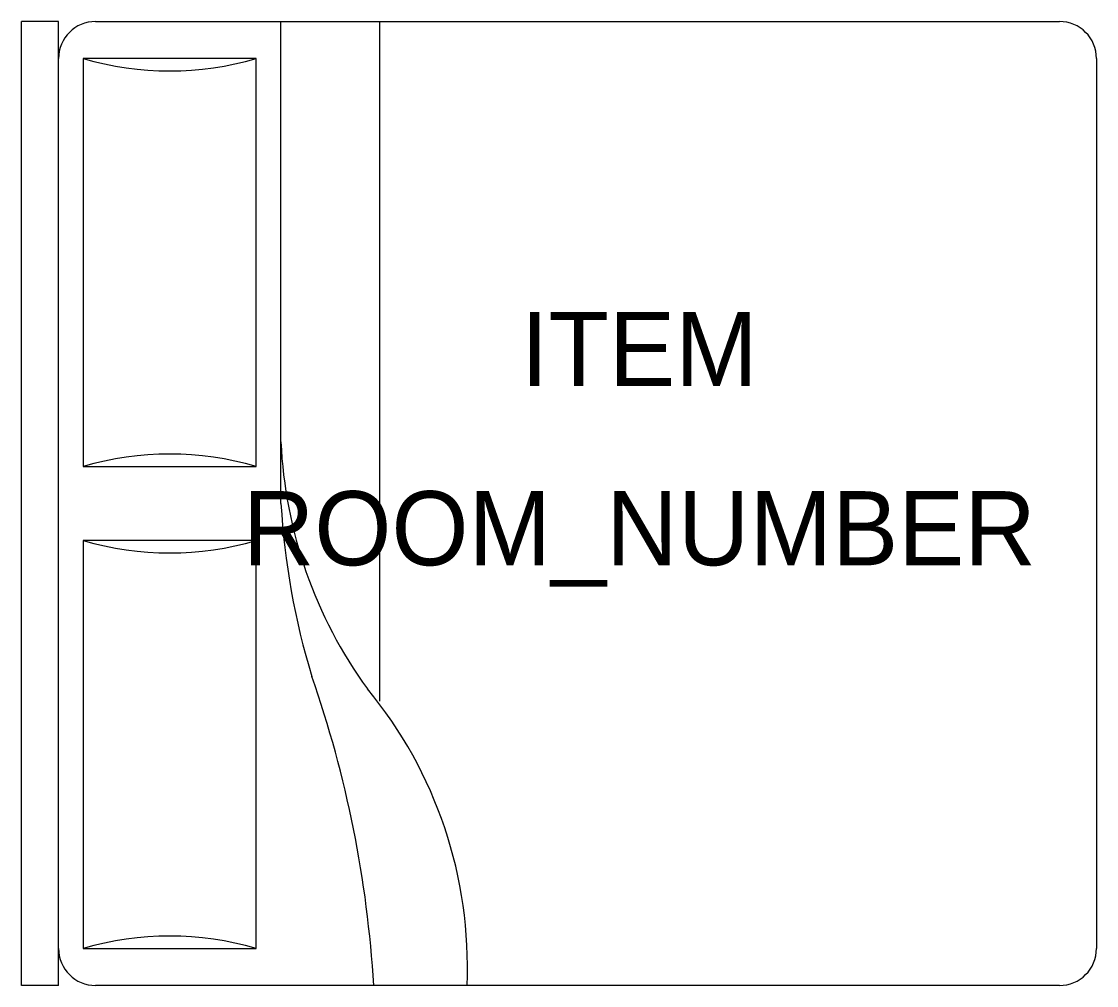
# Model space of a CAD drawing. Extents: x 0 to 2.21, y 0 to 1.98.
import ezdxf
from ezdxf.enums import TextEntityAlignment as Align

# ---------------------------------------------------------------- set-up
doc = ezdxf.new("R2010")
doc.units = 0
doc.header["$LTSCALE"] = 48
doc.header["$MEASUREMENT"] = 0
doc.layers.get('0').update_dxf_attribs({"linetype": 'CONTINUOUS'})
doc.styles.add('ATT', font='TXT')

msp = doc.modelspace()

# ---------------------------------------------------------------- linework, layer by layer
at = {"color": 0, "linetype": 'ByBlock'}
for p, q in [((0, 0), (0, 1.9812)), ((0.0762, 1.9812), (0, 1.9812)), ((0.0762, 0), (0.0762, 1.9812)), ((0.1524, 1.9812), (2.1336, 1.9812)), ((0.5334, 0.9906), (0.5334, 1.9812)), ((0.7366, 0.5842), (0.7366, 1.9812)), ((0.127, 1.905), (0.127, 1.0668)), ((0.4826, 1.905), (0.127, 1.905)), ((0.4826, 1.0668), (0.4826, 1.905)), ((2.2098, 1.905), (2.2098, 0.0762)), ((0.127, 1.0668), (0.4826, 1.0668)), ((0.4826, 0.9144), (0.127, 0.9144)), ((0.127, 0.9144), (0.127, 0.0762)), ((0.4826, 0.0762), (0.4826, 0.9144)), ((0.127, 0.0762), (0.4826, 0.0762)), ((0.0762, 0), (0, 0)), ((2.1336, 0), (0.1524, 0))]:
    msp.add_line(p, q, dxfattribs=at)
for centre, radius, start, end in [((0.1524, 1.905), 0.0762, 90, 180), ((2.1336, 1.905), 0.0762, 0, 90), ((0.3048, 2.5146), 0.635, 253.7398, 286.2602), ((1.4662, 1.159), 0.9338, 182.5398, 216.0403), ((0.3048, 0.4572), 0.635, 73.7398, 106.2602), ((2.0522, 1.0783), 1.5213, 183.3065, 196.9429), ((0.3048, 1.524), 0.635, 253.7398, 286.2602), ((-1.615, -0.1376), 2.343, 3.3665, 19.2534), ((0.0191, 0.0381), 0.8976, 357.5673, 39.5461), ((0.3048, -0.5334), 0.635, 73.7398, 106.2602), ((0.1524, 0.0762), 0.0762, 180, 270), ((2.1336, 0.0762), 0.0762, 270, 0)]:
    msp.add_arc(centre, radius, start, end, dxfattribs=at)

# ---------------------------------------------------------------- texts
at = {"color": 0, "linetype": 'ByBlock', "style": 'ATT'}
for tag, text, flags, p in [('ITEM', 'KING SIZE BED', 3, (1.27, 1.2319)), ('ROOM_NUMBER', '', 1, (1.27, 0.8636))]:
    msp.add_attdef(tag, text=text, height=0.1524, dxfattribs=dict(at, flags=flags)).set_placement(p, align=Align.CENTER)

doc.saveas('drawing.dxf')
